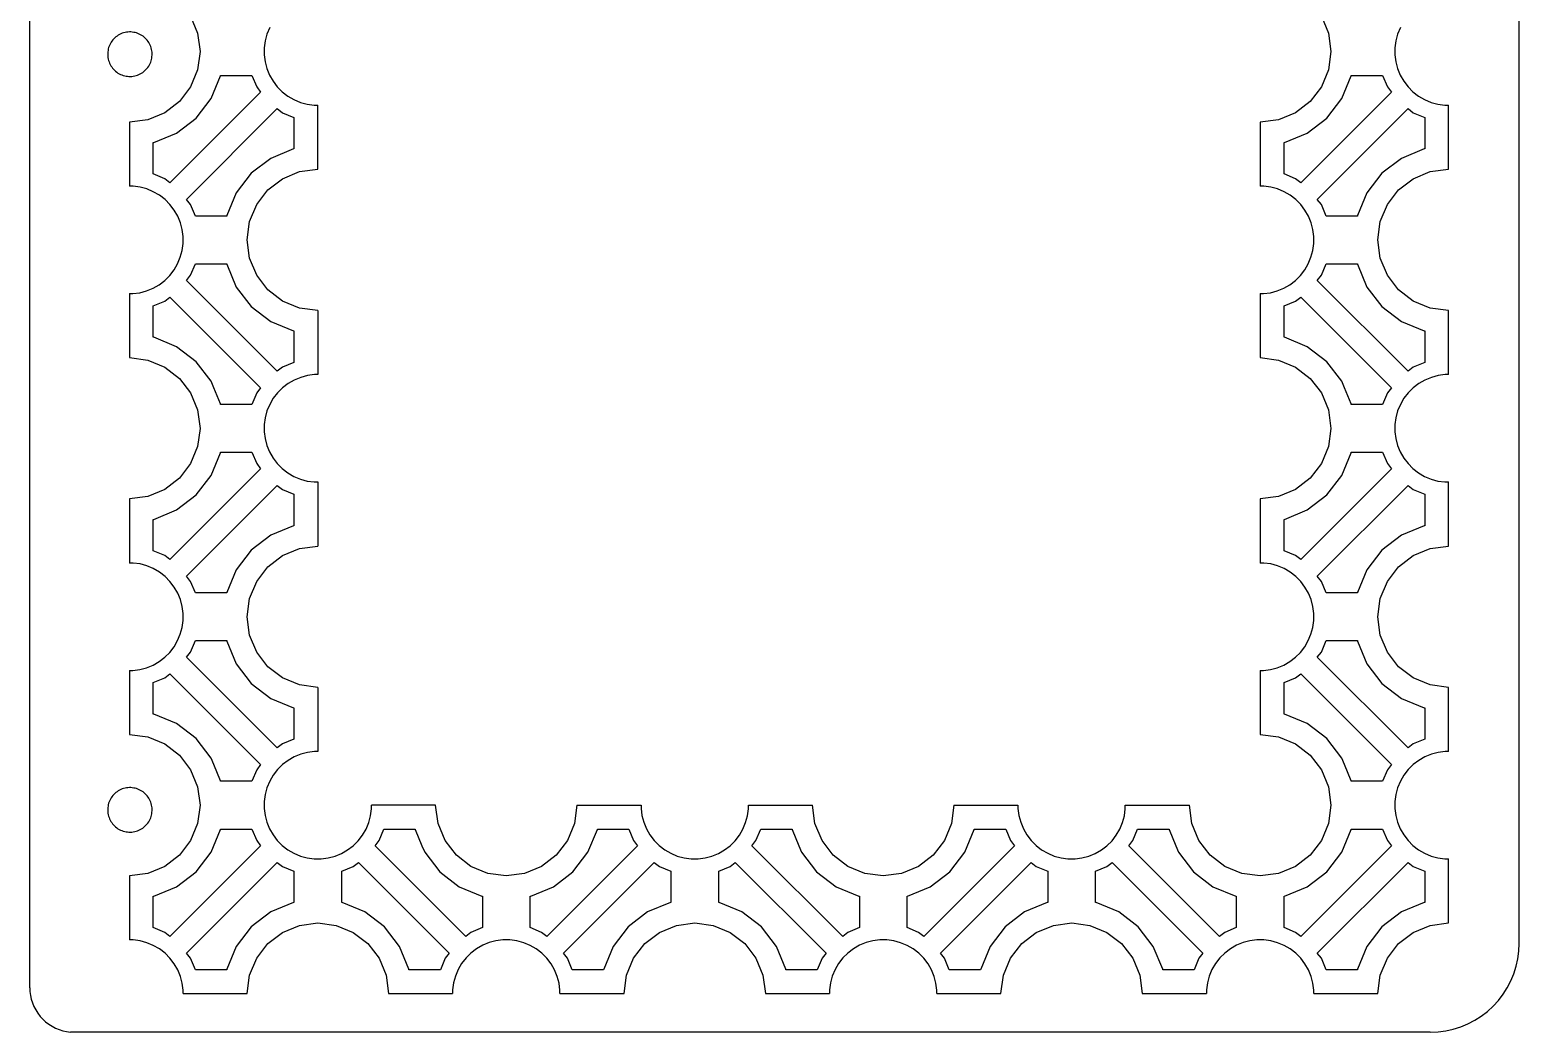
# Model space of a CAD drawing. Extents: x -217 to 217, y -140 to 140.
# Drawn here: x -216.7 to -4, y -139.7 to 3.5 of the extents above; entities that cross this region are included whole.
import ezdxf

# ---------------------------------------------------------------- set-up
doc = ezdxf.new("R2010")
doc.units = 0
doc.layers.get('0').update_dxf_attribs({"linetype": 'CONTINUOUS'})

msp = doc.modelspace()

# ---------------------------------------------------------------- linework, layer by layer
at = {"color": 154}
for p, q in [((-216.71, -133.36), (-216.68, 133.91)), ((-3.97, -127.01), (-3.97, 127.01)), ((-4.02, -128.11), (-3.97, -127.01)), ((-4.4, -130.29), (-4.16, -129.21)), ((-4.16, -129.21), (-4.02, -128.11)), ((-5.16, -132.37), (-4.73, -131.35)), ((-4.73, -131.35), (-4.4, -130.29)), ((-216.71, -133.36), (-216.68, -133.91)), ((-216.68, -133.91), (-216.61, -134.46)), ((-6.27, -134.29), (-5.67, -133.36)), ((-5.67, -133.36), (-5.16, -132.37)), ((-216.61, -134.46), (-216.49, -135)), ((-216.49, -135), (-216.32, -135.53)), ((-216.32, -135.53), (-216.11, -136.04)), ((-216.11, -136.04), (-215.85, -136.53)), ((-8.51, -136.73), (-7.69, -135.99)), ((-7.69, -135.99), (-6.94, -135.17)), ((-6.94, -135.17), (-6.27, -134.29)), ((-215.85, -136.53), (-215.56, -137)), ((-215.56, -137), (-215.22, -137.44)), ((-215.22, -137.44), (-214.85, -137.85)), ((-214.85, -137.85), (-214.44, -138.22)), ((-214.44, -138.22), (-214, -138.56)), ((-11.3, -138.52), (-10.32, -138)), ((-10.32, -138), (-9.38, -137.41)), ((-9.38, -137.41), (-8.51, -136.73)), ((-214, -138.56), (-213.53, -138.86)), ((-213.53, -138.86), (-213.04, -139.11)), ((-213.04, -139.11), (-212.53, -139.32)), ((-212.53, -139.32), (-212, -139.49)), ((-212, -139.49), (-211.46, -139.61)), ((-211.46, -139.61), (-210.91, -139.68)), ((-16.67, -139.71), (-210.91, -139.68)), ((-16.67, -139.71), (-15.56, -139.66)), ((-15.56, -139.66), (-14.46, -139.51)), ((-14.46, -139.51), (-13.38, -139.27)), ((-13.38, -139.27), (-12.33, -138.94)), ((-12.33, -138.94), (-11.3, -138.52))]:
    msp.add_line(p, q, dxfattribs=at)
at = {"color": 1}
for p, q in [((-193.74, 5.44), (-192.73, 3.01)), ((-32.23, 5.44), (-31.23, 3.01)), ((-192.73, 3.01), (-192.38, 0.4)), ((-182.83, 2.89), (-183.09, 1.92)), ((-182.44, 3.82), (-182.83, 2.89)), ((-31.23, 3.01), (-30.88, 0.4)), ((-21.33, 2.89), (-21.59, 1.92)), ((-20.94, 3.82), (-21.33, 2.89)), ((-192.38, 0.4), (-192.73, -2.22)), ((-183.22, 0.92), (-183.23, -0.08)), ((-183.09, 1.92), (-183.22, 0.92)), ((-30.88, 0.4), (-31.23, -2.22)), ((-21.72, 0.92), (-21.73, -0.08)), ((-21.59, 1.92), (-21.72, 0.92)), ((-183.23, -0.08), (-183.1, -1.08)), ((-183.1, -1.08), (-182.84, -2.05)), ((-182.84, -2.05), (-182.46, -2.98)), ((-21.73, -0.08), (-21.6, -1.08)), ((-21.6, -1.08), (-21.34, -2.05)), ((-21.34, -2.05), (-20.96, -2.98)), ((-192.73, -2.22), (-193.74, -4.65)), ((-190.82, -6.33), (-189.48, -3.09)), ((-189.48, -3.09), (-189.47, -3.02)), ((-189.47, -3.02), (-184.98, -3.02)), ((-184.98, -3.02), (-184.3, -4.65)), ((-182.46, -2.98), (-181.96, -3.85)), ((-181.96, -3.85), (-181.35, -4.65)), ((-31.23, -2.22), (-32.23, -4.65)), ((-29.32, -6.33), (-27.98, -3.09)), ((-27.98, -3.09), (-27.97, -3.02)), ((-27.97, -3.02), (-23.48, -3.02)), ((-23.48, -3.02), (-22.8, -4.65)), ((-20.96, -2.98), (-20.46, -3.85)), ((-20.46, -3.85), (-19.85, -4.65)), ((-183.73, -5.4), (-196.69, -18.35)), ((-193.74, -4.65), (-195.34, -6.74)), ((-192.96, -9.12), (-190.82, -6.33)), ((-184.3, -4.65), (-183.73, -5.4)), ((-181.35, -4.65), (-180.64, -5.36)), ((-180.64, -5.36), (-179.85, -5.98)), ((-179.85, -5.98), (-178.98, -6.48)), ((-22.23, -5.4), (-35.18, -18.35)), ((-32.23, -4.65), (-33.84, -6.74)), ((-31.46, -9.12), (-29.32, -6.33)), ((-22.8, -4.65), (-22.23, -5.4)), ((-19.85, -4.65), (-19.14, -5.36)), ((-19.14, -5.36), (-18.35, -5.98)), ((-18.35, -5.98), (-17.48, -6.48)), ((-197.43, -8.35), (-199.86, -9.35)), ((-195.34, -6.74), (-197.43, -8.35)), ((-194.31, -20.73), (-181.35, -7.77)), ((-181.35, -7.77), (-180.61, -8.35)), ((-180.61, -8.35), (-178.97, -9.02)), ((-178.98, -6.48), (-178.05, -6.87)), ((-178.05, -6.87), (-177.08, -7.13)), ((-177.08, -7.13), (-176.09, -7.27)), ((-176.09, -7.27), (-175.56, -7.27)), ((-175.56, -16.43), (-175.56, -7.27)), ((-35.93, -8.35), (-38.36, -9.35)), ((-33.84, -6.74), (-35.93, -8.35)), ((-32.81, -20.73), (-19.85, -7.77)), ((-19.85, -7.77), (-19.11, -8.35)), ((-19.11, -8.35), (-17.47, -9.02)), ((-17.48, -6.48), (-16.55, -6.87)), ((-16.55, -6.87), (-15.58, -7.13)), ((-15.58, -7.13), (-14.59, -7.27)), ((-14.59, -7.27), (-14.06, -7.27)), ((-14.06, -16.43), (-14.06, -7.27)), ((-199.86, -9.35), (-202.48, -9.7)), ((-202.48, -9.7), (-202.48, -18.86)), ((-195.75, -11.26), (-192.96, -9.12)), ((-178.97, -9.02), (-178.97, -13.51)), ((-38.36, -9.35), (-40.98, -9.7)), ((-40.98, -9.7), (-40.98, -18.86)), ((-34.25, -11.26), (-31.46, -9.12)), ((-17.47, -9.02), (-17.47, -13.51)), ((-199.06, -12.61), (-198.99, -12.6)), ((-199.06, -17.1), (-199.06, -12.61)), ((-198.99, -12.6), (-195.75, -11.26)), ((-37.56, -12.61), (-37.49, -12.6)), ((-37.56, -17.1), (-37.56, -12.61)), ((-37.49, -12.6), (-34.25, -11.26)), ((-182.29, -14.87), (-185.08, -17)), ((-179.04, -13.52), (-182.29, -14.87)), ((-178.97, -13.51), (-179.04, -13.52)), ((-20.79, -14.87), (-23.58, -17)), ((-17.54, -13.52), (-20.79, -14.87)), ((-17.47, -13.51), (-17.54, -13.52)), ((-185.08, -17), (-187.22, -19.79)), ((-180.61, -17.78), (-178.17, -16.77)), ((-178.17, -16.77), (-175.56, -16.43)), ((-23.58, -17), (-25.71, -19.79)), ((-19.11, -17.78), (-16.67, -16.77)), ((-16.67, -16.77), (-14.06, -16.43)), ((-201.95, -18.86), (-202.48, -18.86)), ((-200.95, -18.99), (-201.95, -18.86)), ((-199.99, -19.25), (-200.95, -18.99)), ((-197.43, -17.78), (-199.06, -17.1)), ((-196.69, -18.35), (-197.43, -17.78)), ((-182.7, -19.38), (-180.61, -17.78)), ((-40.45, -18.86), (-40.98, -18.86)), ((-39.45, -18.99), (-40.45, -18.86)), ((-38.48, -19.25), (-39.45, -18.99)), ((-35.93, -17.78), (-37.56, -17.1)), ((-35.18, -18.35), (-35.93, -17.78)), ((-21.2, -19.38), (-19.11, -17.78)), ((-199.06, -19.64), (-199.99, -19.25)), ((-198.19, -20.15), (-199.06, -19.64)), ((-197.39, -20.76), (-198.19, -20.15)), ((-196.69, -21.47), (-197.39, -20.76)), ((-193.74, -21.47), (-194.31, -20.73)), ((-187.22, -19.79), (-188.56, -23.04)), ((-184.3, -21.47), (-182.7, -19.38)), ((-37.56, -19.64), (-38.48, -19.25)), ((-36.69, -20.15), (-37.56, -19.64)), ((-35.89, -20.76), (-36.69, -20.15)), ((-35.18, -21.47), (-35.89, -20.76)), ((-32.23, -21.47), (-32.81, -20.73)), ((-25.71, -19.79), (-27.06, -23.04)), ((-22.8, -21.47), (-21.2, -19.38)), ((-196.08, -22.27), (-196.69, -21.47)), ((-195.58, -23.14), (-196.08, -22.27)), ((-195.2, -24.07), (-195.58, -23.14)), ((-193.06, -23.11), (-193.74, -21.47)), ((-188.57, -23.11), (-193.06, -23.11)), ((-188.56, -23.04), (-188.57, -23.11)), ((-185.31, -23.91), (-184.3, -21.47)), ((-34.58, -22.27), (-35.18, -21.47)), ((-34.08, -23.14), (-34.58, -22.27)), ((-33.69, -24.07), (-34.08, -23.14)), ((-31.56, -23.11), (-32.23, -21.47)), ((-27.07, -23.11), (-31.56, -23.11)), ((-27.06, -23.04), (-27.07, -23.11)), ((-23.81, -23.91), (-22.8, -21.47)), ((-194.94, -25.05), (-195.2, -24.07)), ((-194.81, -26.04), (-194.94, -25.05)), ((-185.65, -26.52), (-185.31, -23.91)), ((-33.44, -25.05), (-33.69, -24.07)), ((-33.31, -26.04), (-33.44, -25.05)), ((-24.15, -26.52), (-23.81, -23.91)), ((-194.95, -28.04), (-194.81, -27.05)), ((-194.81, -27.05), (-194.81, -26.04)), ((-185.31, -29.13), (-185.65, -26.52)), ((-33.45, -28.04), (-33.31, -27.05)), ((-33.31, -27.05), (-33.31, -26.04)), ((-23.81, -29.13), (-24.15, -26.52)), ((-195.6, -29.94), (-195.21, -29.01)), ((-195.21, -29.01), (-194.95, -28.04)), ((-184.3, -31.57), (-185.31, -29.13)), ((-34.1, -29.94), (-33.71, -29.01)), ((-33.71, -29.01), (-33.45, -28.04)), ((-22.8, -31.57), (-23.81, -29.13)), ((-197.43, -32.31), (-196.72, -31.6)), ((-196.72, -31.6), (-196.1, -30.81)), ((-196.1, -30.81), (-195.6, -29.94)), ((-194.31, -32.31), (-193.74, -31.57)), ((-193.74, -31.57), (-193.06, -29.93)), ((-193.06, -29.93), (-188.57, -29.93)), ((-188.57, -29.93), (-188.56, -30)), ((-188.56, -30), (-187.22, -33.25)), ((-182.7, -33.66), (-184.3, -31.57)), ((-35.93, -32.31), (-35.22, -31.6)), ((-35.22, -31.6), (-34.6, -30.81)), ((-34.6, -30.81), (-34.1, -29.94)), ((-32.81, -32.31), (-32.23, -31.57)), ((-32.23, -31.57), (-31.56, -29.93)), ((-31.56, -29.93), (-27.07, -29.93)), ((-27.07, -29.93), (-27.06, -30)), ((-27.06, -30), (-25.71, -33.25)), ((-21.2, -33.66), (-22.8, -31.57)), ((-201, -34.06), (-200.03, -33.8)), ((-200.03, -33.8), (-199.1, -33.42)), ((-199.1, -33.42), (-198.23, -32.92)), ((-198.23, -32.92), (-197.43, -32.31)), ((-181.35, -45.27), (-194.31, -32.31)), ((-187.22, -33.25), (-185.08, -36.04)), ((-180.61, -35.26), (-182.7, -33.66)), ((-39.5, -34.06), (-38.53, -33.8)), ((-38.53, -33.8), (-37.6, -33.42)), ((-37.6, -33.42), (-36.73, -32.92)), ((-36.73, -32.92), (-35.93, -32.31)), ((-19.85, -45.27), (-32.81, -32.31)), ((-25.71, -33.25), (-23.58, -36.04)), ((-19.11, -35.26), (-21.2, -33.66)), ((-202.48, -34.19), (-202, -34.19)), ((-202.48, -34.19), (-202.48, -43.34)), ((-202, -34.19), (-201, -34.06)), ((-199.06, -35.94), (-197.43, -35.26)), ((-199.06, -40.43), (-199.06, -35.94)), ((-197.43, -35.26), (-196.69, -34.69)), ((-196.69, -34.69), (-183.73, -47.65)), ((-185.08, -36.04), (-182.29, -38.18)), ((-178.17, -36.27), (-180.61, -35.26)), ((-40.98, -34.19), (-40.98, -43.34)), ((-40.98, -34.19), (-40.5, -34.19)), ((-40.5, -34.19), (-39.5, -34.06)), ((-37.56, -35.94), (-35.93, -35.26)), ((-37.56, -40.43), (-37.56, -35.94)), ((-35.93, -35.26), (-35.18, -34.69)), ((-35.18, -34.69), (-22.23, -47.65)), ((-23.58, -36.04), (-20.79, -38.18)), ((-16.67, -36.27), (-19.11, -35.26)), ((-182.29, -38.18), (-179.04, -39.52)), ((-175.56, -36.61), (-178.17, -36.27)), ((-175.56, -36.61), (-175.56, -45.77)), ((-20.79, -38.18), (-17.54, -39.52)), ((-14.06, -36.61), (-16.67, -36.27)), ((-14.06, -45.77), (-14.06, -36.61)), ((-179.04, -39.52), (-178.97, -39.53)), ((-178.97, -39.53), (-178.97, -44.02)), ((-17.54, -39.52), (-17.47, -39.53)), ((-17.47, -39.53), (-17.47, -44.02)), ((-198.99, -40.44), (-199.06, -40.43)), ((-195.75, -41.78), (-198.99, -40.44)), ((-192.96, -43.92), (-195.75, -41.78)), ((-37.49, -40.44), (-37.56, -40.43)), ((-34.25, -41.78), (-37.49, -40.44)), ((-31.46, -43.92), (-34.25, -41.78)), ((-202.48, -43.34), (-199.86, -43.69)), ((-199.86, -43.69), (-197.43, -44.7)), ((-190.82, -46.71), (-192.96, -43.92)), ((-178.97, -44.02), (-180.61, -44.7)), ((-40.98, -43.34), (-38.36, -43.69)), ((-38.36, -43.69), (-35.93, -44.7)), ((-29.32, -46.71), (-31.46, -43.92)), ((-17.47, -44.02), (-19.11, -44.7)), ((-197.43, -44.7), (-195.34, -46.3)), ((-195.34, -46.3), (-193.74, -48.39)), ((-190.43, -47.65), (-190.82, -46.71)), ((-180.61, -44.7), (-181.35, -45.27)), ((-178.94, -46.54), (-179.81, -47.04)), ((-178.01, -46.16), (-178.94, -46.54)), ((-177.04, -45.9), (-178.01, -46.16)), ((-176.04, -45.77), (-177.04, -45.9)), ((-175.56, -45.77), (-176.04, -45.77)), ((-35.93, -44.7), (-33.84, -46.3)), ((-33.84, -46.3), (-32.23, -48.39)), ((-28.93, -47.65), (-29.32, -46.71)), ((-19.11, -44.7), (-19.85, -45.27)), ((-17.44, -46.54), (-18.31, -47.04)), ((-16.51, -46.16), (-17.44, -46.54)), ((-15.53, -45.9), (-16.51, -46.16)), ((-14.54, -45.77), (-15.53, -45.9)), ((-14.06, -45.77), (-14.54, -45.77)), ((-193.74, -48.39), (-192.73, -50.82)), ((-189.48, -49.95), (-190.43, -47.65)), ((-184.3, -48.39), (-184.98, -50.03)), ((-183.73, -47.65), (-184.3, -48.39)), ((-181.32, -48.35), (-181.93, -49.15)), ((-180.61, -47.65), (-181.32, -48.35)), ((-179.81, -47.04), (-180.61, -47.65)), ((-32.23, -48.39), (-31.23, -50.82)), ((-27.98, -49.95), (-28.93, -47.65)), ((-22.8, -48.39), (-23.48, -50.03)), ((-22.23, -47.65), (-22.8, -48.39)), ((-19.82, -48.35), (-20.43, -49.15)), ((-19.11, -47.65), (-19.82, -48.35)), ((-18.31, -47.04), (-19.11, -47.65)), ((-192.73, -50.82), (-192.38, -53.44)), ((-189.47, -50.03), (-189.48, -49.95)), ((-184.98, -50.03), (-189.47, -50.03)), ((-182.83, -50.95), (-183.09, -51.92)), ((-182.44, -50.02), (-182.83, -50.95)), ((-181.93, -49.15), (-182.44, -50.02)), ((-31.23, -50.82), (-30.88, -53.44)), ((-27.97, -50.03), (-27.98, -49.95)), ((-23.48, -50.03), (-27.97, -50.03)), ((-21.33, -50.95), (-21.59, -51.92)), ((-20.94, -50.02), (-21.33, -50.95)), ((-20.43, -49.15), (-20.94, -50.02)), ((-183.22, -52.91), (-183.23, -53.92)), ((-183.09, -51.92), (-183.22, -52.91)), ((-21.72, -52.91), (-21.73, -53.92)), ((-21.59, -51.92), (-21.72, -52.91)), ((-192.38, -53.44), (-192.73, -56.05)), ((-183.23, -53.92), (-183.1, -54.91)), ((-183.1, -54.91), (-182.84, -55.88)), ((-30.88, -53.44), (-31.23, -56.05)), ((-21.73, -53.92), (-21.6, -54.91)), ((-21.6, -54.91), (-21.34, -55.88)), ((-192.73, -56.05), (-193.74, -58.48)), ((-190.82, -60.17), (-189.48, -56.92)), ((-189.48, -56.92), (-189.47, -56.85)), ((-189.47, -56.85), (-184.98, -56.85)), ((-184.98, -56.85), (-184.3, -58.48)), ((-182.84, -55.88), (-182.46, -56.81)), ((-182.46, -56.81), (-181.96, -57.69)), ((-31.23, -56.05), (-32.23, -58.48)), ((-29.32, -60.17), (-27.98, -56.92)), ((-27.98, -56.92), (-27.97, -56.85)), ((-27.97, -56.85), (-23.48, -56.85)), ((-23.48, -56.85), (-22.8, -58.48)), ((-21.34, -55.88), (-20.96, -56.81)), ((-20.96, -56.81), (-20.46, -57.69)), ((-183.73, -59.23), (-196.69, -72.18)), ((-193.74, -58.48), (-195.34, -60.57)), ((-184.3, -58.48), (-183.73, -59.23)), ((-181.96, -57.69), (-181.35, -58.48)), ((-181.35, -58.48), (-180.64, -59.2)), ((-180.64, -59.2), (-179.85, -59.81)), ((-22.23, -59.23), (-35.18, -72.18)), ((-32.23, -58.48), (-33.84, -60.57)), ((-22.8, -58.48), (-22.23, -59.23)), ((-20.46, -57.69), (-19.85, -58.48)), ((-19.85, -58.48), (-19.14, -59.2)), ((-19.14, -59.2), (-18.35, -59.81)), ((-195.34, -60.57), (-197.43, -62.18)), ((-194.31, -74.56), (-181.35, -61.61)), ((-192.96, -62.95), (-190.82, -60.17)), ((-181.35, -61.61), (-180.61, -62.18)), ((-179.85, -59.81), (-178.98, -60.32)), ((-178.98, -60.32), (-178.05, -60.7)), ((-178.05, -60.7), (-177.08, -60.97)), ((-177.08, -60.97), (-176.09, -61.1)), ((-176.09, -61.1), (-175.56, -61.1)), ((-175.56, -61.1), (-175.56, -70.26)), ((-33.84, -60.57), (-35.93, -62.18)), ((-32.81, -74.56), (-19.85, -61.61)), ((-31.46, -62.95), (-29.32, -60.17)), ((-19.85, -61.61), (-19.11, -62.18)), ((-18.35, -59.81), (-17.48, -60.32)), ((-17.48, -60.32), (-16.55, -60.7)), ((-16.55, -60.7), (-15.58, -60.97)), ((-15.58, -60.97), (-14.59, -61.1)), ((-14.59, -61.1), (-14.06, -61.1)), ((-14.06, -70.26), (-14.06, -61.1)), ((-199.86, -63.19), (-202.48, -63.53)), ((-202.48, -63.53), (-202.48, -72.69)), ((-197.43, -62.18), (-199.86, -63.19)), ((-195.75, -65.09), (-192.96, -62.95)), ((-180.61, -62.18), (-178.97, -62.86)), ((-178.97, -62.86), (-178.97, -67.35)), ((-38.36, -63.19), (-40.98, -63.53)), ((-40.98, -63.53), (-40.98, -72.69)), ((-35.93, -62.18), (-38.36, -63.19)), ((-34.25, -65.09), (-31.46, -62.95)), ((-19.11, -62.18), (-17.47, -62.86)), ((-17.47, -62.86), (-17.47, -67.35)), ((-198.99, -66.44), (-195.75, -65.09)), ((-37.49, -66.44), (-34.25, -65.09)), ((-199.06, -66.45), (-198.99, -66.44)), ((-199.06, -70.94), (-199.06, -66.45)), ((-179.04, -67.35), (-182.29, -68.7)), ((-178.97, -67.35), (-179.04, -67.35)), ((-37.56, -66.45), (-37.49, -66.44)), ((-37.56, -70.94), (-37.56, -66.45)), ((-17.54, -67.35), (-20.79, -68.7)), ((-17.47, -67.35), (-17.54, -67.35)), ((-182.29, -68.7), (-185.08, -70.84)), ((-20.79, -68.7), (-23.58, -70.84)), ((-197.43, -71.61), (-199.06, -70.94)), ((-196.69, -72.18), (-197.43, -71.61)), ((-185.08, -70.84), (-187.22, -73.63)), ((-182.7, -73.22), (-180.61, -71.61)), ((-180.61, -71.61), (-178.17, -70.6)), ((-178.17, -70.6), (-175.56, -70.26)), ((-35.93, -71.61), (-37.56, -70.94)), ((-35.18, -72.18), (-35.93, -71.61)), ((-23.58, -70.84), (-25.71, -73.63)), ((-21.2, -73.22), (-19.11, -71.61)), ((-19.11, -71.61), (-16.67, -70.6)), ((-16.67, -70.6), (-14.06, -70.26)), ((-201.95, -72.69), (-202.48, -72.69)), ((-200.95, -72.82), (-201.95, -72.69)), ((-199.99, -73.09), (-200.95, -72.82)), ((-199.06, -73.48), (-199.99, -73.09)), ((-198.19, -73.98), (-199.06, -73.48)), ((-197.39, -74.59), (-198.19, -73.98)), ((-187.22, -73.63), (-188.56, -76.87)), ((-184.3, -75.31), (-182.7, -73.22)), ((-40.45, -72.69), (-40.98, -72.69)), ((-39.45, -72.82), (-40.45, -72.69)), ((-38.48, -73.09), (-39.45, -72.82)), ((-37.56, -73.48), (-38.48, -73.09)), ((-36.69, -73.98), (-37.56, -73.48)), ((-35.89, -74.59), (-36.69, -73.98)), ((-25.71, -73.63), (-27.06, -76.87)), ((-22.8, -75.31), (-21.2, -73.22)), ((-196.69, -75.31), (-197.39, -74.59)), ((-196.08, -76.11), (-196.69, -75.31)), ((-195.58, -76.98), (-196.08, -76.11)), ((-193.74, -75.31), (-194.31, -74.56)), ((-193.06, -76.94), (-193.74, -75.31)), ((-185.31, -77.74), (-184.3, -75.31)), ((-35.18, -75.31), (-35.89, -74.59)), ((-34.58, -76.11), (-35.18, -75.31)), ((-34.08, -76.98), (-34.58, -76.11)), ((-32.23, -75.31), (-32.81, -74.56)), ((-31.56, -76.94), (-32.23, -75.31)), ((-23.81, -77.74), (-22.8, -75.31)), ((-195.2, -77.91), (-195.58, -76.98)), ((-194.94, -78.88), (-195.2, -77.91)), ((-188.57, -76.94), (-193.06, -76.94)), ((-188.56, -76.87), (-188.57, -76.94)), ((-185.65, -80.35), (-185.31, -77.74)), ((-33.69, -77.91), (-34.08, -76.98)), ((-33.44, -78.88), (-33.69, -77.91)), ((-27.07, -76.94), (-31.56, -76.94)), ((-27.06, -76.87), (-27.07, -76.94)), ((-24.15, -80.35), (-23.81, -77.74)), ((-194.81, -79.88), (-194.94, -78.88)), ((-194.81, -80.88), (-194.81, -79.88)), ((-185.31, -82.97), (-185.65, -80.35)), ((-33.31, -79.88), (-33.44, -78.88)), ((-33.31, -80.88), (-33.31, -79.88)), ((-23.81, -82.97), (-24.15, -80.35)), ((-195.6, -83.77), (-195.21, -82.85)), ((-195.21, -82.85), (-194.95, -81.88)), ((-194.95, -81.88), (-194.81, -80.88)), ((-184.3, -85.4), (-185.31, -82.97)), ((-34.1, -83.77), (-33.71, -82.85)), ((-33.71, -82.85), (-33.45, -81.88)), ((-33.45, -81.88), (-33.31, -80.88)), ((-22.8, -85.4), (-23.81, -82.97)), ((-196.72, -85.44), (-196.1, -84.64)), ((-196.1, -84.64), (-195.6, -83.77)), ((-193.74, -85.4), (-193.06, -83.77)), ((-193.06, -83.77), (-188.57, -83.77)), ((-188.57, -83.77), (-188.56, -83.84)), ((-188.56, -83.84), (-187.22, -87.08)), ((-35.22, -85.44), (-34.6, -84.64)), ((-34.6, -84.64), (-34.1, -83.77)), ((-32.23, -85.4), (-31.56, -83.77)), ((-31.56, -83.77), (-27.07, -83.77)), ((-27.07, -83.77), (-27.06, -83.84)), ((-27.06, -83.84), (-25.71, -87.08)), ((-199.1, -87.25), (-198.23, -86.75)), ((-198.23, -86.75), (-197.43, -86.15)), ((-197.43, -86.15), (-196.72, -85.44)), ((-194.31, -86.15), (-193.74, -85.4)), ((-181.35, -99.1), (-194.31, -86.15)), ((-187.22, -87.08), (-185.08, -89.87)), ((-182.7, -87.49), (-184.3, -85.4)), ((-37.6, -87.25), (-36.73, -86.75)), ((-36.73, -86.75), (-35.93, -86.15)), ((-35.93, -86.15), (-35.22, -85.44)), ((-32.81, -86.15), (-32.23, -85.4)), ((-19.85, -99.1), (-32.81, -86.15)), ((-25.71, -87.08), (-23.58, -89.87)), ((-21.2, -87.49), (-22.8, -85.4)), ((-202.48, -88.02), (-202.48, -97.18)), ((-202.48, -88.02), (-202, -88.02)), ((-202, -88.02), (-201, -87.89)), ((-201, -87.89), (-200.03, -87.64)), ((-200.03, -87.64), (-199.1, -87.25)), ((-199.06, -89.77), (-197.43, -89.1)), ((-197.43, -89.1), (-196.69, -88.52)), ((-196.69, -88.52), (-183.73, -101.48)), ((-180.61, -89.1), (-182.7, -87.49)), ((-178.17, -90.1), (-180.61, -89.1)), ((-40.98, -88.02), (-40.5, -88.02)), ((-40.98, -88.02), (-40.98, -97.18)), ((-40.5, -88.02), (-39.5, -87.89)), ((-39.5, -87.89), (-38.53, -87.64)), ((-38.53, -87.64), (-37.6, -87.25)), ((-37.56, -89.77), (-35.93, -89.1)), ((-35.93, -89.1), (-35.18, -88.52)), ((-35.18, -88.52), (-22.23, -101.48)), ((-19.11, -89.1), (-21.2, -87.49)), ((-16.67, -90.1), (-19.11, -89.1)), ((-199.06, -94.26), (-199.06, -89.77)), ((-185.08, -89.87), (-182.29, -92.01)), ((-175.56, -90.45), (-178.17, -90.1)), ((-175.56, -90.45), (-175.56, -99.61)), ((-37.56, -94.26), (-37.56, -89.77)), ((-23.58, -89.87), (-20.79, -92.01)), ((-14.06, -90.45), (-16.67, -90.1)), ((-14.06, -99.61), (-14.06, -90.45)), ((-182.29, -92.01), (-179.04, -93.35)), ((-179.04, -93.35), (-178.97, -93.36)), ((-178.97, -93.36), (-178.97, -97.85)), ((-20.79, -92.01), (-17.54, -93.35)), ((-17.54, -93.35), (-17.47, -93.36)), ((-17.47, -93.36), (-17.47, -97.85)), ((-198.99, -94.27), (-199.06, -94.26)), ((-195.75, -95.62), (-198.99, -94.27)), ((-192.96, -97.75), (-195.75, -95.62)), ((-37.49, -94.27), (-37.56, -94.26)), ((-34.25, -95.62), (-37.49, -94.27)), ((-31.46, -97.75), (-34.25, -95.62)), ((-202.48, -97.18), (-199.86, -97.52)), ((-199.86, -97.52), (-197.43, -98.53)), ((-190.82, -100.54), (-192.96, -97.75)), ((-178.97, -97.85), (-180.61, -98.53)), ((-40.98, -97.18), (-38.36, -97.52)), ((-38.36, -97.52), (-35.93, -98.53)), ((-29.32, -100.54), (-31.46, -97.75)), ((-17.47, -97.85), (-19.11, -98.53)), ((-197.43, -98.53), (-195.34, -100.13)), ((-180.61, -98.53), (-181.35, -99.1)), ((-177.04, -99.73), (-178.01, -99.99)), ((-176.04, -99.6), (-177.04, -99.73)), ((-175.56, -99.61), (-176.04, -99.6)), ((-35.93, -98.53), (-33.84, -100.13)), ((-19.11, -98.53), (-19.85, -99.1)), ((-15.53, -99.73), (-16.51, -99.99)), ((-14.54, -99.6), (-15.53, -99.73)), ((-14.06, -99.61), (-14.54, -99.6)), ((-195.34, -100.13), (-193.74, -102.22)), ((-190.43, -101.48), (-190.82, -100.54)), ((-189.48, -103.79), (-190.43, -101.48)), ((-183.73, -101.48), (-184.3, -102.22)), ((-180.61, -101.48), (-181.32, -102.19)), ((-179.81, -100.87), (-180.61, -101.48)), ((-178.94, -100.37), (-179.81, -100.87)), ((-178.01, -99.99), (-178.94, -100.37)), ((-33.84, -100.13), (-32.23, -102.22)), ((-28.93, -101.48), (-29.32, -100.54)), ((-27.98, -103.79), (-28.93, -101.48)), ((-22.23, -101.48), (-22.8, -102.22)), ((-19.11, -101.48), (-19.82, -102.19)), ((-18.31, -100.87), (-19.11, -101.48)), ((-17.44, -100.37), (-18.31, -100.87)), ((-16.51, -99.99), (-17.44, -100.37)), ((-193.74, -102.22), (-192.73, -104.66)), ((-189.47, -103.86), (-189.48, -103.79)), ((-184.98, -103.86), (-189.47, -103.86)), ((-184.3, -102.22), (-184.98, -103.86)), ((-182.44, -103.85), (-182.83, -104.78)), ((-181.93, -102.98), (-182.44, -103.85)), ((-181.32, -102.19), (-181.93, -102.98)), ((-32.23, -102.22), (-31.23, -104.66)), ((-27.97, -103.86), (-27.98, -103.79)), ((-23.48, -103.86), (-27.97, -103.86)), ((-22.8, -102.22), (-23.48, -103.86)), ((-20.94, -103.85), (-21.33, -104.78)), ((-20.43, -102.98), (-20.94, -103.85)), ((-19.82, -102.19), (-20.43, -102.98)), ((-192.73, -104.66), (-192.38, -107.27)), ((-183.09, -105.75), (-183.22, -106.74)), ((-182.83, -104.78), (-183.09, -105.75)), ((-31.23, -104.66), (-30.88, -107.27)), ((-21.59, -105.75), (-21.72, -106.74)), ((-21.33, -104.78), (-21.59, -105.75)), ((-192.38, -107.27), (-192.73, -109.88)), ((-183.22, -106.74), (-183.23, -107.75)), ((-183.23, -107.75), (-183.1, -108.75)), ((-168.03, -108.79), (-167.9, -107.8)), ((-167.9, -107.8), (-167.89, -107.27)), ((-158.74, -107.27), (-167.89, -107.27)), ((-158.39, -109.88), (-158.74, -107.27)), ((-138.55, -107.27), (-138.89, -109.88)), ((-138.55, -107.27), (-129.39, -107.27)), ((-129.39, -107.27), (-129.39, -107.75)), ((-129.39, -107.75), (-129.27, -108.75)), ((-114.2, -108.79), (-114.06, -107.8)), ((-114.06, -107.8), (-114.06, -107.27)), ((-114.06, -107.27), (-104.9, -107.27)), ((-104.56, -109.88), (-104.9, -107.27)), ((-84.72, -107.27), (-85.06, -109.88)), ((-84.72, -107.27), (-75.56, -107.27)), ((-75.56, -107.27), (-75.56, -107.75)), ((-75.56, -107.75), (-75.43, -108.75)), ((-60.36, -108.79), (-60.23, -107.8)), ((-60.23, -107.27), (-51.07, -107.27)), ((-60.23, -107.8), (-60.23, -107.27)), ((-50.73, -109.88), (-51.07, -107.27)), ((-30.88, -107.27), (-31.23, -109.88)), ((-21.72, -106.74), (-21.73, -107.75)), ((-21.73, -107.75), (-21.6, -108.75)), ((-192.73, -109.88), (-193.74, -112.32)), ((-183.1, -108.75), (-182.84, -109.72)), ((-182.84, -109.72), (-182.46, -110.65)), ((-168.68, -110.69), (-168.29, -109.76)), ((-168.29, -109.76), (-168.03, -108.79)), ((-157.38, -112.32), (-158.39, -109.88)), ((-138.89, -109.88), (-139.9, -112.32)), ((-129.27, -108.75), (-129.01, -109.72)), ((-129.01, -109.72), (-128.63, -110.65)), ((-114.85, -110.69), (-114.46, -109.76)), ((-114.46, -109.76), (-114.2, -108.79)), ((-103.55, -112.32), (-104.56, -109.88)), ((-85.06, -109.88), (-86.07, -112.32)), ((-75.43, -108.75), (-75.17, -109.72)), ((-75.17, -109.72), (-74.79, -110.65)), ((-61.01, -110.69), (-60.63, -109.76)), ((-60.63, -109.76), (-60.36, -108.79)), ((-49.72, -112.32), (-50.73, -109.88)), ((-31.23, -109.88), (-32.23, -112.32)), ((-21.6, -108.75), (-21.34, -109.72)), ((-21.34, -109.72), (-20.96, -110.65)), ((-193.74, -112.32), (-195.34, -114.41)), ((-190.82, -114), (-189.48, -110.75)), ((-189.48, -110.75), (-189.47, -110.68)), ((-189.47, -110.68), (-184.98, -110.68)), ((-184.98, -110.68), (-184.3, -112.32)), ((-184.3, -112.32), (-183.73, -113.06)), ((-182.46, -110.65), (-181.96, -111.52)), ((-181.96, -111.52), (-181.35, -112.32)), ((-181.35, -112.32), (-180.64, -113.03)), ((-170.51, -113.06), (-169.8, -112.35)), ((-169.8, -112.35), (-169.19, -111.56)), ((-169.19, -111.56), (-168.68, -110.69)), ((-167.39, -113.06), (-166.82, -112.32)), ((-166.82, -112.32), (-166.14, -110.68)), ((-166.14, -110.68), (-161.65, -110.68)), ((-161.65, -110.68), (-161.64, -110.75)), ((-161.64, -110.75), (-160.69, -113.06)), ((-155.78, -114.41), (-157.38, -112.32)), ((-139.9, -112.32), (-141.51, -114.41)), ((-136.99, -114), (-135.64, -110.75)), ((-135.64, -110.75), (-135.63, -110.68)), ((-135.63, -110.68), (-131.15, -110.68)), ((-131.15, -110.68), (-130.47, -112.32)), ((-130.47, -112.32), (-129.9, -113.06)), ((-128.63, -110.65), (-128.13, -111.52)), ((-128.13, -111.52), (-127.52, -112.32)), ((-127.52, -112.32), (-126.81, -113.03)), ((-116.68, -113.06), (-115.97, -112.35)), ((-115.97, -112.35), (-115.35, -111.56)), ((-115.35, -111.56), (-114.85, -110.69)), ((-113.56, -113.06), (-112.98, -112.32)), ((-112.98, -112.32), (-112.31, -110.68)), ((-112.31, -110.68), (-107.82, -110.68)), ((-107.82, -110.68), (-107.81, -110.75)), ((-107.81, -110.75), (-106.85, -113.06)), ((-101.95, -114.41), (-103.55, -112.32)), ((-86.07, -112.32), (-87.67, -114.41)), ((-83.15, -114), (-81.81, -110.75)), ((-81.81, -110.75), (-81.8, -110.68)), ((-81.8, -110.68), (-77.31, -110.68)), ((-77.31, -110.68), (-76.63, -112.32)), ((-76.63, -112.32), (-76.06, -113.06)), ((-74.79, -110.65), (-74.29, -111.52)), ((-74.29, -111.52), (-73.68, -112.32)), ((-73.68, -112.32), (-72.98, -113.03)), ((-62.85, -113.06), (-62.13, -112.35)), ((-62.13, -112.35), (-61.52, -111.56)), ((-61.52, -111.56), (-61.01, -110.69)), ((-59.72, -113.06), (-59.15, -112.32)), ((-59.15, -112.32), (-58.47, -110.68)), ((-58.47, -110.68), (-53.99, -110.68)), ((-53.99, -110.68), (-53.98, -110.75)), ((-53.98, -110.75), (-53.02, -113.06)), ((-48.11, -114.41), (-49.72, -112.32)), ((-32.23, -112.32), (-33.84, -114.41)), ((-29.32, -114), (-27.98, -110.75)), ((-27.98, -110.75), (-27.97, -110.68)), ((-27.97, -110.68), (-23.48, -110.68)), ((-23.48, -110.68), (-22.8, -112.32)), ((-22.8, -112.32), (-22.23, -113.06)), ((-20.96, -110.65), (-20.46, -111.52)), ((-20.46, -111.52), (-19.85, -112.32)), ((-19.85, -112.32), (-19.14, -113.03)), ((-195.34, -114.41), (-197.43, -116.01)), ((-183.73, -113.06), (-196.69, -126.02)), ((-192.96, -116.79), (-190.82, -114)), ((-180.64, -113.03), (-179.85, -113.64)), ((-179.85, -113.64), (-178.98, -114.15)), ((-178.98, -114.15), (-178.05, -114.54)), ((-178.05, -114.54), (-177.08, -114.8)), ((-177.08, -114.8), (-176.09, -114.93)), ((-175.08, -114.94), (-174.08, -114.81)), ((-174.08, -114.81), (-173.11, -114.55)), ((-173.11, -114.55), (-172.18, -114.17)), ((-172.18, -114.17), (-171.31, -113.67)), ((-171.31, -113.67), (-170.51, -113.06)), ((-154.43, -126.02), (-167.39, -113.06)), ((-160.69, -113.06), (-160.3, -114)), ((-160.3, -114), (-158.16, -116.79)), ((-153.69, -116.01), (-155.78, -114.41)), ((-141.51, -114.41), (-143.6, -116.01)), ((-129.9, -113.06), (-142.85, -126.02)), ((-139.13, -116.79), (-136.99, -114)), ((-126.81, -113.03), (-126.01, -113.64)), ((-126.01, -113.64), (-125.15, -114.15)), ((-125.15, -114.15), (-124.22, -114.54)), ((-124.22, -114.54), (-123.25, -114.8)), ((-123.25, -114.8), (-122.25, -114.93)), ((-121.25, -114.94), (-120.25, -114.81)), ((-120.25, -114.81), (-119.28, -114.55)), ((-119.28, -114.55), (-118.35, -114.17)), ((-118.35, -114.17), (-117.48, -113.67)), ((-117.48, -113.67), (-116.68, -113.06)), ((-100.6, -126.02), (-113.56, -113.06)), ((-106.85, -113.06), (-106.46, -114)), ((-106.46, -114), (-104.33, -116.79)), ((-99.86, -116.01), (-101.95, -114.41)), ((-87.67, -114.41), (-89.76, -116.01)), ((-76.06, -113.06), (-89.02, -126.02)), ((-85.29, -116.79), (-83.15, -114)), ((-72.98, -113.03), (-72.18, -113.64)), ((-72.18, -113.64), (-71.31, -114.15)), ((-71.31, -114.15), (-70.38, -114.54)), ((-70.38, -114.54), (-69.41, -114.8)), ((-69.41, -114.8), (-68.42, -114.93)), ((-67.41, -114.94), (-66.42, -114.81)), ((-66.42, -114.81), (-65.45, -114.55)), ((-65.45, -114.55), (-64.52, -114.17)), ((-64.52, -114.17), (-63.65, -113.67)), ((-63.65, -113.67), (-62.85, -113.06)), ((-46.77, -126.02), (-59.72, -113.06)), ((-53.02, -113.06), (-52.63, -114)), ((-52.63, -114), (-50.49, -116.79)), ((-46.02, -116.01), (-48.11, -114.41)), ((-33.84, -114.41), (-35.93, -116.01)), ((-22.23, -113.06), (-35.18, -126.02)), ((-31.46, -116.79), (-29.32, -114)), ((-19.14, -113.03), (-18.35, -113.64)), ((-18.35, -113.64), (-17.48, -114.15)), ((-17.48, -114.15), (-16.55, -114.54)), ((-16.55, -114.54), (-15.58, -114.8)), ((-15.58, -114.8), (-14.59, -114.93)), ((-197.43, -116.01), (-199.86, -117.02)), ((-195.75, -118.93), (-192.96, -116.79)), ((-194.31, -128.4), (-181.35, -115.44)), ((-181.35, -115.44), (-180.61, -116.01)), ((-180.61, -116.01), (-178.97, -116.69)), ((-178.97, -116.69), (-178.97, -121.18)), ((-176.09, -114.93), (-175.08, -114.94)), ((-172.15, -116.69), (-170.51, -116.01)), ((-172.15, -121.18), (-172.15, -116.69)), ((-170.51, -116.01), (-169.77, -115.44)), ((-169.77, -115.44), (-156.81, -128.4)), ((-158.16, -116.79), (-155.37, -118.93)), ((-151.26, -117.02), (-153.69, -116.01)), ((-143.6, -116.01), (-146.03, -117.02)), ((-141.91, -118.93), (-139.13, -116.79)), ((-140.47, -128.4), (-127.52, -115.44)), ((-127.52, -115.44), (-126.77, -116.01)), ((-126.77, -116.01), (-125.14, -116.69)), ((-125.14, -116.69), (-125.14, -121.18)), ((-122.25, -114.93), (-121.25, -114.94)), ((-118.31, -116.69), (-116.68, -116.01)), ((-118.31, -121.18), (-118.31, -116.69)), ((-116.68, -116.01), (-115.94, -115.44)), ((-115.94, -115.44), (-102.98, -128.4)), ((-104.33, -116.79), (-101.54, -118.93)), ((-97.42, -117.02), (-99.86, -116.01)), ((-89.76, -116.01), (-92.2, -117.02)), ((-88.08, -118.93), (-85.29, -116.79)), ((-86.64, -128.4), (-73.68, -115.44)), ((-73.68, -115.44), (-72.94, -116.01)), ((-72.94, -116.01), (-71.3, -116.69)), ((-71.3, -116.69), (-71.3, -121.18)), ((-68.42, -114.93), (-67.41, -114.94)), ((-64.48, -116.69), (-62.85, -116.01)), ((-64.48, -121.18), (-64.48, -116.69)), ((-62.85, -116.01), (-62.1, -115.44)), ((-62.1, -115.44), (-49.15, -128.4)), ((-50.49, -116.79), (-47.71, -118.93)), ((-43.59, -117.02), (-46.02, -116.01)), ((-35.93, -116.01), (-38.36, -117.02)), ((-34.25, -118.93), (-31.46, -116.79)), ((-32.81, -128.4), (-19.85, -115.44)), ((-19.85, -115.44), (-19.11, -116.01)), ((-19.11, -116.01), (-17.47, -116.69)), ((-17.47, -116.69), (-17.47, -121.18)), ((-14.59, -114.93), (-14.06, -114.94)), ((-14.06, -124.09), (-14.06, -114.94)), ((-199.86, -117.02), (-202.48, -117.36)), ((-202.48, -117.36), (-202.48, -126.52)), ((-198.99, -120.27), (-195.75, -118.93)), ((-155.37, -118.93), (-152.13, -120.27)), ((-148.64, -117.36), (-151.26, -117.02)), ((-146.03, -117.02), (-148.64, -117.36)), ((-145.16, -120.27), (-141.91, -118.93)), ((-101.54, -118.93), (-98.29, -120.27)), ((-94.81, -117.36), (-97.42, -117.02)), ((-92.2, -117.02), (-94.81, -117.36)), ((-91.33, -120.27), (-88.08, -118.93)), ((-47.71, -118.93), (-44.46, -120.27)), ((-40.98, -117.36), (-43.59, -117.02)), ((-38.36, -117.02), (-40.98, -117.36)), ((-37.49, -120.27), (-34.25, -118.93)), ((-199.06, -120.28), (-198.99, -120.27)), ((-199.06, -124.77), (-199.06, -120.28)), ((-179.04, -121.19), (-182.29, -122.53)), ((-178.97, -121.18), (-179.04, -121.19)), ((-172.08, -121.19), (-172.15, -121.18)), ((-168.83, -122.53), (-172.08, -121.19)), ((-152.13, -120.27), (-152.06, -120.28)), ((-152.06, -120.28), (-152.06, -124.77)), ((-145.23, -120.28), (-145.16, -120.27)), ((-145.23, -124.77), (-145.23, -120.28)), ((-125.21, -121.19), (-128.46, -122.53)), ((-125.14, -121.18), (-125.21, -121.19)), ((-118.24, -121.19), (-118.31, -121.18)), ((-115, -122.53), (-118.24, -121.19)), ((-98.29, -120.27), (-98.22, -120.28)), ((-98.22, -120.28), (-98.22, -124.77)), ((-91.4, -120.28), (-91.33, -120.27)), ((-91.4, -124.77), (-91.4, -120.28)), ((-71.38, -121.19), (-74.62, -122.53)), ((-71.3, -121.18), (-71.38, -121.19)), ((-64.41, -121.19), (-64.48, -121.18)), ((-61.16, -122.53), (-64.41, -121.19)), ((-44.46, -120.27), (-44.39, -120.28)), ((-44.39, -120.28), (-44.39, -124.77)), ((-37.56, -120.28), (-37.49, -120.27)), ((-37.56, -124.77), (-37.56, -120.28)), ((-17.54, -121.19), (-20.79, -122.53)), ((-17.47, -121.18), (-17.54, -121.19)), ((-182.29, -122.53), (-185.08, -124.67)), ((-166.04, -124.67), (-168.83, -122.53)), ((-128.46, -122.53), (-131.24, -124.67)), ((-112.21, -124.67), (-115, -122.53)), ((-74.62, -122.53), (-77.41, -124.67)), ((-58.38, -124.67), (-61.16, -122.53)), ((-20.79, -122.53), (-23.58, -124.67)), ((-197.43, -125.45), (-199.06, -124.77)), ((-196.69, -126.02), (-197.43, -125.45)), ((-185.08, -124.67), (-187.22, -127.46)), ((-182.7, -127.05), (-180.61, -125.45)), ((-180.61, -125.45), (-178.17, -124.44)), ((-178.17, -124.44), (-175.56, -124.09)), ((-175.56, -124.09), (-172.95, -124.44)), ((-172.95, -124.44), (-170.51, -125.45)), ((-170.51, -125.45), (-168.42, -127.05)), ((-163.9, -127.46), (-166.04, -124.67)), ((-153.69, -125.45), (-154.43, -126.02)), ((-152.06, -124.77), (-153.69, -125.45)), ((-143.6, -125.45), (-145.23, -124.77)), ((-142.85, -126.02), (-143.6, -125.45)), ((-131.24, -124.67), (-133.38, -127.46)), ((-128.86, -127.05), (-126.77, -125.45)), ((-126.77, -125.45), (-124.34, -124.44)), ((-124.34, -124.44), (-121.73, -124.09)), ((-121.73, -124.09), (-119.11, -124.44)), ((-119.11, -124.44), (-116.68, -125.45)), ((-116.68, -125.45), (-114.59, -127.05)), ((-110.07, -127.46), (-112.21, -124.67)), ((-99.86, -125.45), (-100.6, -126.02)), ((-98.22, -124.77), (-99.86, -125.45)), ((-89.76, -125.45), (-91.4, -124.77)), ((-89.02, -126.02), (-89.76, -125.45)), ((-77.41, -124.67), (-79.55, -127.46)), ((-75.03, -127.05), (-72.94, -125.45)), ((-72.94, -125.45), (-70.51, -124.44)), ((-70.51, -124.44), (-67.89, -124.09)), ((-67.89, -124.09), (-65.28, -124.44)), ((-65.28, -124.44), (-62.85, -125.45)), ((-62.85, -125.45), (-60.76, -127.05)), ((-56.24, -127.46), (-58.38, -124.67)), ((-46.02, -125.45), (-46.77, -126.02)), ((-44.39, -124.77), (-46.02, -125.45)), ((-35.93, -125.45), (-37.56, -124.77)), ((-35.18, -126.02), (-35.93, -125.45)), ((-23.58, -124.67), (-25.71, -127.46)), ((-21.2, -127.05), (-19.11, -125.45)), ((-19.11, -125.45), (-16.67, -124.44)), ((-16.67, -124.44), (-14.06, -124.09)), ((-201.95, -126.52), (-202.48, -126.52)), ((-200.95, -126.66), (-201.95, -126.52)), ((-199.99, -126.92), (-200.95, -126.66)), ((-199.06, -127.31), (-199.99, -126.92)), ((-198.19, -127.81), (-199.06, -127.31)), ((-187.22, -127.46), (-188.56, -130.7)), ((-184.3, -129.14), (-182.7, -127.05)), ((-168.42, -127.05), (-166.82, -129.14)), ((-162.56, -130.7), (-163.9, -127.46)), ((-152.02, -127.29), (-152.89, -127.79)), ((-151.09, -126.91), (-152.02, -127.29)), ((-150.12, -126.65), (-151.09, -126.91)), ((-149.12, -126.52), (-150.12, -126.65)), ((-148.12, -126.52), (-149.12, -126.52)), ((-147.12, -126.66), (-148.12, -126.52)), ((-146.15, -126.92), (-147.12, -126.66)), ((-145.22, -127.31), (-146.15, -126.92)), ((-144.36, -127.81), (-145.22, -127.31)), ((-133.38, -127.46), (-134.73, -130.7)), ((-130.47, -129.14), (-128.86, -127.05)), ((-114.59, -127.05), (-112.98, -129.14)), ((-108.73, -130.7), (-110.07, -127.46)), ((-98.19, -127.29), (-99.06, -127.79)), ((-97.26, -126.91), (-98.19, -127.29)), ((-96.28, -126.65), (-97.26, -126.91)), ((-95.29, -126.52), (-96.28, -126.65)), ((-94.28, -126.52), (-95.29, -126.52)), ((-93.29, -126.66), (-94.28, -126.52)), ((-92.32, -126.92), (-93.29, -126.66)), ((-91.39, -127.31), (-92.32, -126.92)), ((-90.52, -127.81), (-91.39, -127.31)), ((-79.55, -127.46), (-80.89, -130.7)), ((-76.63, -129.14), (-75.03, -127.05)), ((-60.76, -127.05), (-59.15, -129.14)), ((-54.89, -130.7), (-56.24, -127.46)), ((-44.35, -127.29), (-45.22, -127.79)), ((-43.42, -126.91), (-44.35, -127.29)), ((-42.45, -126.65), (-43.42, -126.91)), ((-41.45, -126.52), (-42.45, -126.65)), ((-40.45, -126.52), (-41.45, -126.52)), ((-39.45, -126.66), (-40.45, -126.52)), ((-38.48, -126.92), (-39.45, -126.66)), ((-37.56, -127.31), (-38.48, -126.92)), ((-36.69, -127.81), (-37.56, -127.31)), ((-25.71, -127.46), (-27.06, -130.7)), ((-22.8, -129.14), (-21.2, -127.05)), ((-197.39, -128.43), (-198.19, -127.81)), ((-196.69, -129.14), (-197.39, -128.43)), ((-196.08, -129.94), (-196.69, -129.14)), ((-193.74, -129.14), (-194.31, -128.4)), ((-193.06, -130.78), (-193.74, -129.14)), ((-185.31, -131.58), (-184.3, -129.14)), ((-166.82, -129.14), (-165.81, -131.58)), ((-157.38, -129.14), (-158.06, -130.78)), ((-156.81, -128.4), (-157.38, -129.14)), ((-154.4, -129.1), (-155.02, -129.9)), ((-153.69, -128.4), (-154.4, -129.1)), ((-152.89, -127.79), (-153.69, -128.4)), ((-143.56, -128.43), (-144.36, -127.81)), ((-142.85, -129.14), (-143.56, -128.43)), ((-142.24, -129.94), (-142.85, -129.14)), ((-139.9, -129.14), (-140.47, -128.4)), ((-139.22, -130.78), (-139.9, -129.14)), ((-131.48, -131.58), (-130.47, -129.14)), ((-112.98, -129.14), (-111.98, -131.58)), ((-103.55, -129.14), (-104.23, -130.78)), ((-102.98, -128.4), (-103.55, -129.14)), ((-100.57, -129.1), (-101.18, -129.9)), ((-99.86, -128.4), (-100.57, -129.1)), ((-99.06, -127.79), (-99.86, -128.4)), ((-89.73, -128.43), (-90.52, -127.81)), ((-89.02, -129.14), (-89.73, -128.43)), ((-88.41, -129.94), (-89.02, -129.14)), ((-86.07, -129.14), (-86.64, -128.4)), ((-85.39, -130.78), (-86.07, -129.14)), ((-77.64, -131.58), (-76.63, -129.14)), ((-59.15, -129.14), (-58.14, -131.58)), ((-49.72, -129.14), (-50.39, -130.78)), ((-49.15, -128.4), (-49.72, -129.14)), ((-46.74, -129.1), (-47.35, -129.9)), ((-46.02, -128.4), (-46.74, -129.1)), ((-45.22, -127.79), (-46.02, -128.4)), ((-35.89, -128.43), (-36.69, -127.81)), ((-35.18, -129.14), (-35.89, -128.43)), ((-34.58, -129.94), (-35.18, -129.14)), ((-32.23, -129.14), (-32.81, -128.4)), ((-31.56, -130.78), (-32.23, -129.14)), ((-23.81, -131.58), (-22.8, -129.14)), ((-195.58, -130.81), (-196.08, -129.94)), ((-195.2, -131.74), (-195.58, -130.81)), ((-194.94, -132.71), (-195.2, -131.74)), ((-188.57, -130.78), (-193.06, -130.78)), ((-188.56, -130.7), (-188.57, -130.78)), ((-185.65, -134.19), (-185.31, -131.58)), ((-165.81, -131.58), (-165.47, -134.19)), ((-162.55, -130.78), (-162.56, -130.7)), ((-158.06, -130.78), (-162.55, -130.78)), ((-155.91, -131.7), (-156.17, -132.67)), ((-155.52, -130.77), (-155.91, -131.7)), ((-155.02, -129.9), (-155.52, -130.77)), ((-141.74, -130.81), (-142.24, -129.94)), ((-141.36, -131.74), (-141.74, -130.81)), ((-141.1, -132.71), (-141.36, -131.74)), ((-134.74, -130.78), (-139.22, -130.78)), ((-134.73, -130.7), (-134.74, -130.78)), ((-131.82, -134.19), (-131.48, -131.58)), ((-111.98, -131.58), (-111.63, -134.19)), ((-108.72, -130.78), (-108.73, -130.7)), ((-104.23, -130.78), (-108.72, -130.78)), ((-102.08, -131.7), (-102.34, -132.67)), ((-101.69, -130.77), (-102.08, -131.7)), ((-101.18, -129.9), (-101.69, -130.77)), ((-87.91, -130.81), (-88.41, -129.94)), ((-87.53, -131.74), (-87.91, -130.81)), ((-87.27, -132.71), (-87.53, -131.74)), ((-80.9, -130.78), (-85.39, -130.78)), ((-80.89, -130.7), (-80.9, -130.78)), ((-77.99, -134.19), (-77.64, -131.58)), ((-58.14, -131.58), (-57.8, -134.19)), ((-54.88, -130.78), (-54.89, -130.7)), ((-50.39, -130.78), (-54.88, -130.78)), ((-48.24, -131.7), (-48.51, -132.67)), ((-47.85, -130.77), (-48.24, -131.7)), ((-47.35, -129.9), (-47.85, -130.77)), ((-34.08, -130.81), (-34.58, -129.94)), ((-33.69, -131.74), (-34.08, -130.81)), ((-33.44, -132.71), (-33.69, -131.74)), ((-27.07, -130.78), (-31.56, -130.78)), ((-27.06, -130.7), (-27.07, -130.78)), ((-24.15, -134.19), (-23.81, -131.58)), ((-194.81, -133.71), (-194.94, -132.71)), ((-194.81, -134.19), (-194.81, -133.71)), ((-156.17, -132.67), (-156.31, -133.66)), ((-156.31, -133.66), (-156.31, -134.19)), ((-140.98, -133.71), (-141.1, -132.71)), ((-140.98, -134.19), (-140.98, -133.71)), ((-102.47, -133.66), (-102.48, -134.19)), ((-102.34, -132.67), (-102.47, -133.66)), ((-87.14, -133.71), (-87.27, -132.71)), ((-87.14, -134.19), (-87.14, -133.71)), ((-48.51, -132.67), (-48.64, -133.66)), ((-48.64, -133.66), (-48.64, -134.19)), ((-33.31, -133.71), (-33.44, -132.71)), ((-33.31, -134.19), (-33.31, -133.71)), ((-194.81, -134.19), (-185.65, -134.19)), ((-165.47, -134.19), (-156.31, -134.19)), ((-140.98, -134.19), (-131.82, -134.19)), ((-111.63, -134.19), (-102.48, -134.19)), ((-87.14, -134.19), (-77.99, -134.19)), ((-57.8, -134.19), (-48.64, -134.19)), ((-33.31, -134.19), (-24.15, -134.19))]:
    msp.add_line(p, q, dxfattribs=at)
at = {"color": 190}
for p, q in [((-204.7, 2.2), (-204.84, 2.04)), ((-204.56, 2.34), (-204.7, 2.2)), ((-204.4, 2.48), (-204.56, 2.34)), ((-204.23, 2.6), (-204.4, 2.48)), ((-204.06, 2.72), (-204.23, 2.6)), ((-203.88, 2.82), (-204.06, 2.72)), ((-203.69, 2.91), (-203.88, 2.82)), ((-203.5, 2.99), (-203.69, 2.91)), ((-203.3, 3.05), (-203.5, 2.99)), ((-203.1, 3.1), (-203.3, 3.05)), ((-202.9, 3.14), (-203.1, 3.1)), ((-202.69, 3.17), (-202.9, 3.14)), ((-202.48, 3.18), (-202.69, 3.17)), ((-202.27, 3.18), (-202.48, 3.18)), ((-202.07, 3.16), (-202.27, 3.18)), ((-201.86, 3.13), (-202.07, 3.16)), ((-201.66, 3.09), (-201.86, 3.13)), ((-201.46, 3.04), (-201.66, 3.09)), ((-201.26, 2.97), (-201.46, 3.04)), ((-201.07, 2.89), (-201.26, 2.97)), ((-200.89, 2.79), (-201.07, 2.89)), ((-200.71, 2.69), (-200.89, 2.79)), ((-200.53, 2.57), (-200.71, 2.69)), ((-200.37, 2.44), (-200.53, 2.57)), ((-200.22, 2.3), (-200.37, 2.44)), ((-200.07, 2.16), (-200.22, 2.3)), ((-199.93, 2), (-200.07, 2.16)), ((-205.56, 0.34), (-205.58, 0.14)), ((-205.58, 0.14), (-205.58, -0.07)), ((-205.53, 0.55), (-205.56, 0.34)), ((-205.49, 0.75), (-205.53, 0.55)), ((-205.44, 0.95), (-205.49, 0.75)), ((-205.37, 1.15), (-205.44, 0.95)), ((-205.29, 1.34), (-205.37, 1.15)), ((-205.19, 1.53), (-205.29, 1.34)), ((-205.09, 1.71), (-205.19, 1.53)), ((-204.97, 1.88), (-205.09, 1.71)), ((-204.84, 2.04), (-204.97, 1.88)), ((-199.81, 1.83), (-199.93, 2)), ((-199.7, 1.66), (-199.81, 1.83)), ((-199.59, 1.48), (-199.7, 1.66)), ((-199.5, 1.29), (-199.59, 1.48)), ((-199.43, 1.1), (-199.5, 1.29)), ((-199.36, 0.9), (-199.43, 1.1)), ((-199.31, 0.7), (-199.36, 0.9)), ((-199.27, 0.5), (-199.31, 0.7)), ((-199.24, 0.29), (-199.27, 0.5)), ((-199.23, 0.08), (-199.24, 0.29)), ((-199.23, -0.13), (-199.23, 0.08)), ((-205.58, -0.07), (-205.57, -0.28)), ((-205.57, -0.28), (-205.54, -0.48)), ((-205.54, -0.48), (-205.5, -0.69)), ((-205.5, -0.69), (-205.45, -0.89)), ((-205.45, -0.89), (-205.39, -1.09)), ((-205.39, -1.09), (-205.31, -1.28)), ((-205.31, -1.28), (-205.22, -1.47)), ((-205.22, -1.47), (-205.12, -1.65)), ((-205.12, -1.65), (-205, -1.82)), ((-205, -1.82), (-204.88, -1.99)), ((-204.88, -1.99), (-204.74, -2.14)), ((-200.11, -2.18), (-199.97, -2.03)), ((-199.97, -2.03), (-199.84, -1.87)), ((-199.84, -1.87), (-199.72, -1.69)), ((-199.72, -1.69), (-199.62, -1.52)), ((-199.62, -1.52), (-199.53, -1.33)), ((-199.53, -1.33), (-199.44, -1.14)), ((-199.44, -1.14), (-199.38, -0.94)), ((-199.38, -0.94), (-199.32, -0.74)), ((-199.32, -0.74), (-199.28, -0.54)), ((-199.28, -0.54), (-199.25, -0.33)), ((-199.25, -0.33), (-199.23, -0.13)), ((-204.74, -2.14), (-204.6, -2.29)), ((-204.6, -2.29), (-204.44, -2.43)), ((-204.44, -2.43), (-204.28, -2.56)), ((-204.28, -2.56), (-204.11, -2.68)), ((-204.11, -2.68), (-203.93, -2.78)), ((-203.93, -2.78), (-203.74, -2.87)), ((-203.74, -2.87), (-203.55, -2.96)), ((-203.55, -2.96), (-203.35, -3.02)), ((-203.35, -3.02), (-203.15, -3.08)), ((-203.15, -3.08), (-202.95, -3.12)), ((-202.95, -3.12), (-202.75, -3.15)), ((-202.75, -3.15), (-202.54, -3.17)), ((-202.54, -3.17), (-202.33, -3.17)), ((-202.33, -3.17), (-202.12, -3.16)), ((-202.12, -3.16), (-201.92, -3.13)), ((-201.92, -3.13), (-201.71, -3.09)), ((-201.71, -3.09), (-201.51, -3.04)), ((-201.51, -3.04), (-201.31, -2.98)), ((-201.31, -2.98), (-201.12, -2.9)), ((-201.12, -2.9), (-200.93, -2.81)), ((-200.93, -2.81), (-200.75, -2.7)), ((-200.75, -2.7), (-200.58, -2.59)), ((-200.58, -2.59), (-200.41, -2.47)), ((-200.41, -2.47), (-200.26, -2.33)), ((-200.26, -2.33), (-200.11, -2.18)), ((-205.09, -106.24), (-205.19, -106.42)), ((-204.97, -106.07), (-205.09, -106.24)), ((-204.84, -105.91), (-204.97, -106.07)), ((-204.7, -105.75), (-204.84, -105.91)), ((-204.56, -105.61), (-204.7, -105.75)), ((-204.4, -105.47), (-204.56, -105.61)), ((-204.23, -105.35), (-204.4, -105.47)), ((-204.06, -105.23), (-204.23, -105.35)), ((-203.88, -105.13), (-204.06, -105.23)), ((-203.69, -105.04), (-203.88, -105.13)), ((-203.5, -104.96), (-203.69, -105.04)), ((-203.3, -104.9), (-203.5, -104.96)), ((-203.1, -104.85), (-203.3, -104.9)), ((-202.9, -104.81), (-203.1, -104.85)), ((-202.69, -104.78), (-202.9, -104.81)), ((-202.48, -104.77), (-202.69, -104.78)), ((-202.27, -104.77), (-202.48, -104.77)), ((-202.07, -104.79), (-202.27, -104.77)), ((-201.86, -104.82), (-202.07, -104.79)), ((-201.66, -104.86), (-201.86, -104.82)), ((-201.46, -104.91), (-201.66, -104.86)), ((-201.26, -104.98), (-201.46, -104.91)), ((-201.07, -105.06), (-201.26, -104.98)), ((-200.89, -105.16), (-201.07, -105.06)), ((-200.71, -105.26), (-200.89, -105.16)), ((-200.53, -105.38), (-200.71, -105.26)), ((-200.37, -105.51), (-200.53, -105.38)), ((-200.22, -105.65), (-200.37, -105.51)), ((-200.07, -105.79), (-200.22, -105.65)), ((-199.93, -105.95), (-200.07, -105.79)), ((-199.81, -106.12), (-199.93, -105.95)), ((-199.7, -106.29), (-199.81, -106.12)), ((-199.59, -106.47), (-199.7, -106.29)), ((-205.56, -107.61), (-205.58, -107.81)), ((-205.58, -107.81), (-205.58, -108.02)), ((-205.58, -108.02), (-205.57, -108.23)), ((-205.57, -108.23), (-205.54, -108.43)), ((-205.53, -107.4), (-205.56, -107.61)), ((-205.54, -108.43), (-205.5, -108.64)), ((-205.49, -107.2), (-205.53, -107.4)), ((-205.44, -107), (-205.49, -107.2)), ((-205.37, -106.8), (-205.44, -107)), ((-205.29, -106.61), (-205.37, -106.8)), ((-205.19, -106.42), (-205.29, -106.61)), ((-199.5, -106.66), (-199.59, -106.47)), ((-199.43, -106.85), (-199.5, -106.66)), ((-199.36, -107.05), (-199.43, -106.85)), ((-199.31, -107.25), (-199.36, -107.05)), ((-199.32, -108.69), (-199.28, -108.49)), ((-199.27, -107.45), (-199.31, -107.25)), ((-199.28, -108.49), (-199.25, -108.28)), ((-199.24, -107.66), (-199.27, -107.45)), ((-199.25, -108.28), (-199.23, -108.08)), ((-199.23, -107.87), (-199.24, -107.66)), ((-199.23, -108.08), (-199.23, -107.87)), ((-205.5, -108.64), (-205.45, -108.84)), ((-205.45, -108.84), (-205.39, -109.04)), ((-205.39, -109.04), (-205.31, -109.23)), ((-205.31, -109.23), (-205.22, -109.42)), ((-205.22, -109.42), (-205.12, -109.6)), ((-205.12, -109.6), (-205, -109.77)), ((-205, -109.77), (-204.88, -109.94)), ((-204.88, -109.94), (-204.74, -110.09)), ((-204.74, -110.09), (-204.6, -110.24)), ((-204.6, -110.24), (-204.44, -110.38)), ((-204.44, -110.38), (-204.28, -110.51)), ((-204.28, -110.51), (-204.11, -110.63)), ((-200.75, -110.65), (-200.58, -110.54)), ((-200.58, -110.54), (-200.41, -110.42)), ((-200.41, -110.42), (-200.26, -110.28)), ((-200.26, -110.28), (-200.11, -110.13)), ((-200.11, -110.13), (-199.97, -109.98)), ((-199.97, -109.98), (-199.84, -109.82)), ((-199.84, -109.82), (-199.72, -109.64)), ((-199.72, -109.64), (-199.62, -109.47)), ((-199.62, -109.47), (-199.53, -109.28)), ((-199.53, -109.28), (-199.44, -109.09)), ((-199.44, -109.09), (-199.38, -108.89)), ((-199.38, -108.89), (-199.32, -108.69)), ((-204.11, -110.63), (-203.93, -110.73)), ((-203.93, -110.73), (-203.74, -110.82)), ((-203.74, -110.82), (-203.55, -110.91)), ((-203.55, -110.91), (-203.35, -110.97)), ((-203.35, -110.97), (-203.15, -111.03)), ((-203.15, -111.03), (-202.95, -111.07)), ((-202.95, -111.07), (-202.75, -111.1)), ((-202.75, -111.1), (-202.54, -111.12)), ((-202.54, -111.12), (-202.33, -111.12)), ((-202.33, -111.12), (-202.12, -111.11)), ((-202.12, -111.11), (-201.92, -111.08)), ((-201.92, -111.08), (-201.71, -111.04)), ((-201.71, -111.04), (-201.51, -110.99)), ((-201.51, -110.99), (-201.31, -110.93)), ((-201.31, -110.93), (-201.12, -110.85)), ((-201.12, -110.85), (-200.93, -110.76)), ((-200.93, -110.76), (-200.75, -110.65))]:
    msp.add_line(p, q, dxfattribs=at)

doc.saveas('drawing.dxf')
